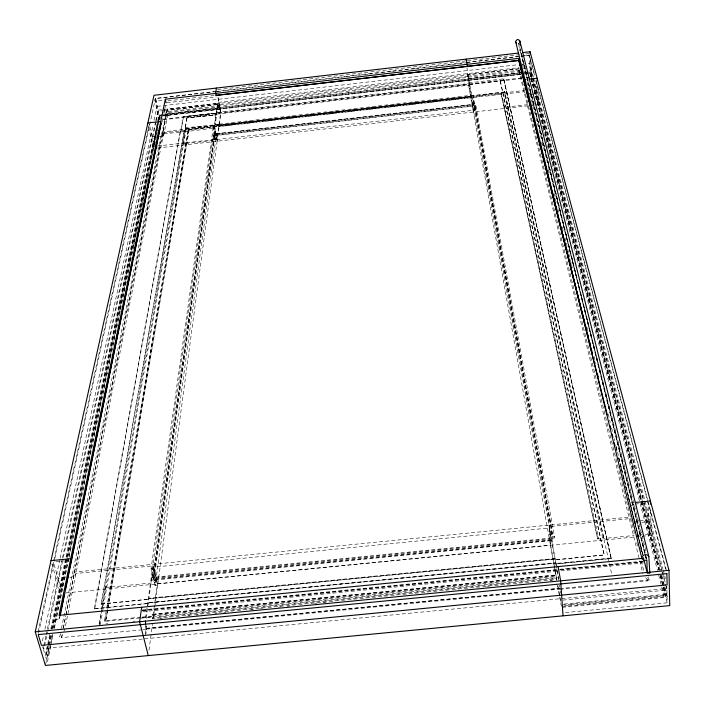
<?xml version="1.0" encoding="UTF-8"?>
<svg xmlns="http://www.w3.org/2000/svg" width="705" height="705" viewBox="0 0 705 705"><rect width="100%" height="100%" fill="white"/><g stroke="black" fill="none" stroke-linecap="round" stroke-linejoin="round"><path stroke-width="0.53" stroke-dasharray="3.52 2.64" d="M520.466 73.972L219.898 108.579L219.845 109.099L219.696 107.442M472.632 104.437L472.729 104.975L216.038 134.285L216.127 133.721L216.25 135.448L472.835 106.155L472.623 104.419L214.346 133.888C214.073 135.025 212.117 137.087 214.972 136.418L215.148 135.175L216.461 134.743L214.54 134.963L214.329 136.488M219.934 109.196L163.622 115.928M153.276 567.164L155.849 579.924L550.49 540.673L549.398 527.957L153.276 567.164L145.671 621.766L146.014 625.035M218.77 124.239L218.903 125.234L470.72 96.4L470.614 95.36L218.788 124.212L218.947 124.961L470.676 96.127M501.088 93.386L597.752 539.078L501.132 93.968L501.431 92.884L598.757 538.972L602.793 538.576L603.242 537.377L603.806 538.479L634.148 535.492M219.898 108.579L220.63 112.606L216.99 139.502L473.196 110.288L470.861 96.726L218.594 125.613L218.612 126.072M218.876 124.415L185.618 127.799L182.992 143.899L185.582 127.843M101.573 609.384L105.706 586.419L106.719 587.406L110.614 587.018L110.808 585.864L111.593 586.921L155.541 582.594L154.272 577.395L151.91 577.395L151.883 576.144A1.11 0.837 5.4 0 1 152.923 575.994L153.91 575.897L151.487 566.009L213.262 127.323M475.893 105.785L554.588 537.139A1.128 0.855 -7.8 0 0 552.914 536.531L551.909 536.628L551.187 526.423L473.231 96.338L473.919 104.173L552.015 538.171L553.02 538.074L474.624 105.001C469.054 104.886 479.559 105.459 474.245 106.57L474.606 110.711M597.708 538.303L598.554 537.95L598.757 538.972M550.499 541.043L550.235 539.704L156.052 578.558L157.321 583.766L152.624 618.699L152.359 617.783L556.686 578.497L556.818 579.369M217.122 141.238L214.355 125.869L217.122 141.238L157.858 583.89L153.091 564.308M148.984 650.221L152.447 624.33M153.17 618.937L157.647 585.502L152.87 565.904M216.268 133.668L214.946 134.1L214.778 135.342L214.135 135.413M157.109 585.344L155.144 585.538L215.836 138.929L215.148 135.175M214.937 126.829L217.836 105.944L168.442 111.637L166.812 114.131L218.568 108.173L217.836 105.944M214.029 135.087L152.43 579.598L155.382 579.307L155.47 578.638L153.505 578.831L151.082 568.935L151.487 566.009L75.928 573.491L73.302 578.505M145.248 633.927L146.014 628.366L559.867 588.305M467.591 73.628L468.252 77.321L218.25 106.111L218.779 102.331L518.924 67.698M214.241 136.241L152.791 581.087L155.743 580.797M157.224 136.964L161.207 136.506L165.983 112.862L218.418 106.825L218.929 103.142L217.792 96.788M145.653 635.346L146.517 629.098L145.724 621.396M153.505 578.831L214.672 135.007M520.387 72.809L218.418 107.557L218.982 103.468L219.784 107.883L164.424 114.254M155.144 585.538L153.866 580.33L214.884 136.171M214.778 135.342L213.65 126.979L214.946 134.1M519.012 68.861L217.466 103.653L145.168 621.008L145.97 628.649M214.637 126.6L217.484 103.503L167.393 109.275L65.821 615.033M140.938 617.183L105.882 620.594L189.16 129.694L188.579 128.786L104.56 620.647L104.763 621.396L140.859 617.88M104.763 621.396L106.226 612.804M106.957 608.503L188.491 128.848M105.882 620.594L186.675 142.939M214.972 136.418L215.659 140.172L186.825 143.459L189.063 129.165M180.313 131.095L94.347 608.803L148.244 603.295M184.172 130.654L101.141 604.026L148.826 599.118M186.79 117.858L184.569 131.8L187.001 117.938L216.699 114.748L186.79 117.858L216.699 114.748M99.123 623.449L101.388 610.468M99.149 625.388L182.947 143.952M100.269 624.586L102.295 612.901M102.481 611.843L186.252 128.689L185.732 127.781M101.467 604.255L184.402 130.628M554.412 566.344L556.113 575.914L556.06 574.972L152.835 614.205L153.108 615.121M94.664 609.032L180.542 131.068M184.393 131.544L180.542 131.985L183.282 116.678L216.92 113.126L183.282 116.678M180.709 132.24L183.494 116.748L216.92 113.126M556.686 578.576L556.871 580.144M152.791 614.266L153.011 615.835L556.236 576.62L556.738 579.439L153.716 618.593M167.393 109.275L162.124 137.501L164.018 133.871L168.442 111.637M163.789 132.981L64.737 629.618L63.494 632.623M60.366 633.795L59.714 637.003L60.956 633.998M61.45 628.446L161.013 135.801L162.855 131.897L524.661 90.478L623.511 489.217M63.018 628.983L65.6 616.108M142.11 629.821L61.432 637.628L62.296 633.328M63.38 627.952L65.75 616.126M65.97 615.051L161.947 136.885M184.569 131.8L213.474 128.213M162.141 121.93L163.675 114.457M163.877 113.452L164.538 110.218M164.741 109.222L166.054 102.807M54.778 620.144L59.017 618.717L59.449 616.593M59.017 618.717L59.758 616.399M163.868 112.5L164.521 109.31M50.654 646.247L47.332 662.268L45.737 656.981L47.966 646.326M50.875 645.181L53.087 634.509M54.417 628.102L68.87 558.439M69.09 557.364L119.339 315.161M119.559 314.086L120.229 310.852M120.458 309.777L133.412 247.34M133.633 246.265L134.303 243.04M134.523 241.965L135.193 238.731M135.422 237.655L136.091 234.421M136.312 233.346L136.981 230.121M137.202 229.046L141.449 208.592M141.67 207.517L142.34 204.283M142.569 203.207L143.238 199.982M143.459 198.898L144.128 195.673M144.349 194.598L145.018 191.363M145.248 190.288L149.037 171.994M154.668 145.054L155.541 140.806M155.761 139.749L156.343 136.479M156.642 135.501L157.233 132.179M157.523 131.253L158.123 127.887M159.903 119.304L160.352 117.162M48.248 646.071L46.459 654.628C48.469 652.204 49.403 655.544 46.918 656.143L51.386 634.729M48.478 644.996L50.716 634.297M51.835 628.948L159.207 115.928L162.467 115.549M158.246 121.357L153.875 142.295L155.003 142.912L154.095 143.362L158.678 121.357M158.466 120.308L159.559 115.074L162.846 114.695M52.505 629.371L67.283 558.563M67.504 557.488L153.99 143.124L154.897 142.648L153.752 141.969M158.898 120.308L159.771 116.122L163.058 115.743M45.649 664.374L49.456 646.115M49.676 645.04L51.914 634.297M53.263 627.847L158.413 122.961M48.583 654.381L52.804 634.059M53.915 628.71L151.09 160.934M151.319 159.859L151.989 156.633M152.209 155.558L152.879 152.324M153.108 151.249L154.897 142.648M49.755 634.165L45.279 655.465L43.675 650.151L44.353 646.961M50.875 628.834L153.108 142.04M48.187 645.26L50.425 634.597M51.535 629.274L66.332 558.66M66.552 557.585L153.346 143.194L154.175 147.23M142.384 639.065L43.216 648.626L43.666 646.503M43.895 645.436L45.931 635.875M46.151 634.808L62.252 559.083M62.481 558.008L152.033 136.823L149.389 124.001L53.642 560.889M155.585 121.745L152.236 137.537L156.228 137.078M155.814 120.687L158.043 110.165L155.708 98.559L216.84 91.483M44.574 645.895L47.508 632.077M47.737 631.01L62.437 561.682M63.344 557.382L152.271 137.986M156.025 121.753L152.456 138.612L153.232 142.366L158.995 114.88L158.255 111.214L163.692 110.588M156.254 120.696L158.255 111.214M42.397 641.065L43.551 635.681M44.935 629.23L59.925 559.303M60.154 558.219L153.126 124.662M154.051 120.361L157.048 106.376L155.435 98.392L214.452 91.562M38.123 631.733L53.413 561.964L59.766 561.33M38.449 633.522L54.664 559.373M54.893 558.298L155.435 98.392M155.708 98.559L155.118 101.229L163.727 100.233M500.233 80.864L604.079 555.082L555.082 559.876L604.282 554.8L500.233 80.864L469.741 84.371M503.758 78.845L611.261 558.563L611.041 558.069L555.769 563.471L555.822 563.982L611.261 558.563L503.758 78.845L469.459 82.785M182.886 143.291L183.397 143.115L183.626 143.829L186.728 142.93M61.432 637.628L63.08 633.619M152.386 617.809L152.342 618.664M155.849 579.924L155.955 579.237L550.358 540.374M105.741 587.503L105.706 586.419L106.517 586.666M161.207 136.506L163.102 132.875L162.881 131.764M219.634 107.75L519.92 73.126M165.983 112.862L167.614 110.368L217.686 104.596L218.418 106.825M145.459 623.617L146.014 628.366M153.011 579.528C151.126 581.801 150.403 578.541 152.641 578.029M59.317 618.558L59.722 617.633M99.255 623.978L100.066 623.837M646.652 558.827L518.783 43.34A2.036 1.842 -21.1 0 1 518.263 43.543M660.805 575.941L665.776 595.038C663.326 593.037 663.502 596.5 665.811 596.624L663.326 587.071M529.208 72.201L529.631 72.007L530.997 77.259M535.756 98.383L537.122 98.198L536.849 94.021L534.866 94.25M634.033 504.181L630.605 505.855M153.293 577.492L152.588 577.624M524.458 55.836L520.484 56.347L520.96 58.242M525.445 55.704L529.42 55.184L534.787 75.364M467.521 60.665L519.285 54.673M525.754 53.924L528.988 53.554M217.607 89.614L466.446 60.806M215.545 91.439L529.199 55.14L534.839 76.387M466.763 62.56L518.334 56.594M217.325 91.615L223.89 90.857M224.983 90.725L345.344 76.801M346.437 76.669L368.327 74.14M369.42 74.016L391.301 71.478M392.394 71.355L414.276 68.826M415.377 68.693L444.917 65.274M446.009 65.151L466.798 62.745M167.931 100.85L214.153 95.51M166.9 102.798L216.268 96.946M157.048 106.376L162.511 105.741M163.604 105.618L517.726 64.737M522.097 64.234L529.746 63.353L533.394 77.189M523.295 67.195L529.852 66.437L663.282 574.787M158.043 110.165L218.929 103.142M519.277 68.729L468.102 74.633L468.393 78.66L521.286 72.571L518.73 70.262L468.252 76.078L472.033 97.131M523.374 68.359L529.931 67.609L532.416 77.118M164.776 110.456L219.114 104.199M468.279 76.219L217.625 105.098L218.418 107.557M468.235 77.215L519.647 71.293M524.749 72.307L528.019 71.928M525.313 72.509L529.631 72.007M163.939 114.571L219.74 108.147L219.889 109.451M524.828 73.47L528.098 73.091M219.863 108.852L521.074 74.166M525.392 73.664L528.627 73.294M163.551 115.426L219.969 108.931M520.405 74.492L164.15 115.62M216.691 112.5L469.548 83.428M163.199 119.207L521.841 77.903M526.194 77.4L530.548 76.898L658.673 569.984M163.375 119.735L521.947 78.528M526.309 78.026L529.578 77.647M216.461 114.166L469.838 85.049M470.623 95.827L504.639 91.932L612.046 575.588M185.671 128.486L219.008 124.67L218.903 124.071M186.252 128.689L218.973 124.944M470.667 96.091L504.057 92.267L602.793 538.576M218.594 125.613L470.861 96.735M188.579 129.491L501.722 93.624L501.669 93.042M189.16 129.694L470.922 97.501L468.517 84.027M163.102 132.875L214.567 126.988M470.966 97.775L218.717 126.644L218.647 125.79M164.018 133.871L180.542 131.985M152.033 136.823L156.025 136.373M527.551 93.88L536.778 92.822L535.976 80.626L647.137 499.255M529.896 94.814L533.87 94.364M473.919 104.173L472.562 104.049L474.518 103.82L552.914 536.531M216.074 133.994L472.676 104.692M216.285 135.157L472.782 105.873M215.836 138.929L217.114 138.779M186.517 142.71L215.518 139.387M157.277 146.032L183 143.115M183.318 143.08L186.199 142.754M527.64 104.666L507.97 106.904L507.574 106.058L507.309 106.984L504.692 107.275L504.216 106.446L504.04 107.354M532.011 104.164L537.474 103.547L537.201 99.387L535.835 99.511M157.479 148.032L529.041 105.697M530.134 105.574L534.496 105.08M535.588 104.948L538.858 104.578L537.73 87.032M629.873 503.009L633.116 502.683M60.833 561.224L67.195 560.59L68.975 561.057M635.064 504.075L648.397 502.753L666.472 570.733M551.187 526.423L629.345 518.686L630.764 520.167M151.082 568.935L153.055 568.732M65.503 577.748L58.127 578.479L53.413 561.964M69.716 577.333L71.822 577.122L74.439 572.099L630.402 517.012L626.419 500.973M634.65 521.453L638.721 521.048M639.743 520.942L648.908 520.043L648.397 502.753M634.623 523.013L640.766 522.405M641.788 522.308L648.952 521.594L649.12 527.04L648.098 527.137A1.137 0.855 -10.8 0 0 646.503 528.071A1.137 0.855 -10.8 0 0 648.151 528.688L649.164 528.591L649.323 534.002L644.987 534.425M155.682 577.06L550.129 538.162M155.594 577.739L550.244 538.832M153.866 580.33L155.831 580.136M638.483 535.069L643.903 534.531M157.321 583.766L550.623 545.071L554.218 565.287M65.9 592.931L651.394 535.342L650.627 508.481M554.923 558.995L554.879 558.483L148.949 598.219L149.028 598.721L554.923 558.995L149.028 598.721M101.141 604.026L148.79 599.365M148.429 602.995L555.681 563.198L148.314 602.749L555.628 562.687L555.681 563.198M94.347 608.803L148.209 603.542M611.473 558.281L555.822 563.982M142.357 609.966L557.188 569.525M559.365 569.314L641.709 561.286M142.366 610.468L558.342 569.922M560.528 569.702L643.312 561.629M142.331 610.609L557.285 570.16M560.563 569.834L643.612 561.735M560.872 570.83L643.339 562.801M142.754 611.64L557.62 571.217M152.923 614.363L556.06 575.148L556.236 576.62M152.826 615.086L556.183 575.844M142.031 617.078L152.985 616.02M141.952 617.774L152.888 616.716M140.736 618.197L558.765 577.562M105.803 623.951L107.98 623.74M132.972 621.316L135.14 621.105M160.202 618.673L162.388 618.461M187.592 616.011L189.786 615.8M196.36 615.157L198.554 614.945M214.99 613.35L217.175 613.139M223.758 612.495L225.944 612.284M251.147 609.834L253.342 609.622M259.916 608.988L262.11 608.776M278.546 607.181L280.731 606.961M287.305 606.326L289.499 606.115M314.703 603.665L316.898 603.454M323.472 602.81L325.657 602.599M486.741 586.957L488.926 586.745M550.297 580.788L552.482 580.576M145.953 628.437L559.885 588.358M559.911 588.578L649.296 579.924L648.494 576.734M146.517 629.098L559.832 589.089M143.203 629.715L146.473 629.398L146.129 626.128M559.885 589.389L647.992 580.858L647.208 577.712M144.569 638.818L560.607 598.686M561.709 598.615L666.877 588.481L666.824 586.393M562.916 600.096L666.912 590.076L667.036 595.654L562.202 605.745M564.088 604.07L664.075 594.447M562.07 605.013L665.776 595.038M562.176 606.591L665.811 596.624M562.308 607.313L667.071 597.25L667.194 602.793L562.687 612.821M160.379 116.299L159.771 116.122M159.559 115.074L160.361 115.497M152.227 577.554L151.672 577.166M111.399 586.181L110.421 586.278M520.792 52.734L520.484 49.429M525.181 93.113L524.026 91.756L473.443 97.546L474.139 105.389M647.587 577.474L649.296 579.924M645.718 577.589L647.992 580.858M603.771 537.712L504.551 91.227L504.057 92.267M105.68 619.845L104.56 620.647M503.67 79.198L611.041 558.069M468.058 78.837L468.208 80.247M217.466 103.653L218.25 106.111M42.617 646.644L43.216 648.626M58.559 579.968L60.04 585.159M60.463 586.639L61.943 591.812M51.914 563.824L60.427 593.469M536.197 80.678L647.551 499.563M647.419 500.321L665.758 569.384M533.676 78.255L662.938 568.979M663.211 570.037L665.458 578.558M663.555 575.844L665.212 582.163M666.322 586.375L666.877 588.481M532.698 78.176L643.938 502.453M644.211 503.52L661.942 571.112M662.215 572.169L666.912 590.076M642.722 502.568L530.195 71.681L529.931 67.609M643.057 503.432L660.567 570.477M661.801 575.597L668.084 599.224M531.385 77.092L530.275 72.844L530.548 76.898M531.658 78.149L659.906 569.781M661.281 575.068L667.071 597.25M531.27 78.308L659.422 570.636M529.711 73.17L530.803 77.374M531.077 78.431L658.911 570.089M660.294 575.395L663.053 586.014M660.047 575.271L662.797 585.855M663.07 586.913L667.194 602.793M539.307 113.893L542.674 126.882M542.894 127.728L657.474 570.468M658.646 575.024L663.863 595.179M522.511 64.358L523.031 66.402M524.326 71.496L525.613 76.598M526.917 81.745L646.088 551.707M615.959 446.811L617.351 452.425M618.629 457.474L621.096 467.371M621.299 468.138L643.973 558.66M615.994 447.569L617.069 451.834M618.664 458.232L621.07 467.829M621.334 468.896L629.609 501.942M630.147 504.066L643.18 556.13M622.991 475.981L624.057 480.246M625.661 486.653L626.736 490.927M628.34 497.333L630.473 505.873M631.001 507.979L642.035 552.077M643.348 557.329L644.141 560.475M637.17 534.355L638.228 538.611M640.625 548.182L641.753 552.553M646.388 559.091L520.969 52.778L646.282 559.091M520.713 52.575L646.097 559.03M519.532 69.769L524.405 89.438M623.775 490.283L626.155 499.907M630.667 518.078L634.897 535.174M636.756 542.656L637.549 545.855M641.259 560.819L644.167 572.566M541.546 142.692L542.33 145.9M548.102 169.403L549.151 173.677M553.874 192.906L556.236 202.52M557.814 208.936L558.862 213.21M562.273 227.098L563.321 231.372M564.899 237.779L565.948 242.053M566.203 243.119L568.565 252.743M568.829 253.809L571.191 263.423M571.455 264.49L573.033 270.905M586.939 327.525L587.988 331.799M594.015 356.369L595.857 363.851M608.186 414.064L610.283 422.612M611.596 427.953L612.909 433.293M614.222 438.633L614.751 440.775M616.064 446.115L642.299 552.958M518.73 70.262L639.488 559.805M639.752 560.854L642.872 573.509M470.614 95.369L470.676 95.818M148.693 127.006L153.135 148.526M153.452 143.432L154.228 147.178M159.207 115.928L159.947 119.586M154.827 99.449L159.03 120.238M214.452 125.19L217.237 140.418L220.885 113.126L218.048 97.29M556.333 565.657L467.697 74.783M557.082 569.825L558.677 578.664M549.398 527.957L554.879 558.483M554.923 558.739L559.039 581.643M560.193 591.107L560.554 593.116M468.155 79.991L468.226 80.079M557.77 585.185L559.682 595.937M559.849 596.879L560.431 600.149M556.721 580.268L468.534 84.662L467.01 67.636M557.681 585.661L560.554 601.823M560.748 602.907L561.33 606.141M559.4 585.185L559.611 587.142M145.16 620.726L145.353 622.656M474.024 105.353L474.386 109.486M472.033 96.497L473.399 112.033M504.595 91.35L504.639 91.932M552.015 538.171L552.394 543.537M550.235 539.704L550.623 545.071M549.045 525.075L550.49 545.265M518.827 43.305L519.347 50.804M530.618 60.286L531.764 77.4M529.058 54.629L529.852 66.437M643.709 558.263L643.788 560.687M61.018 585.062A1.11 0.828 8 0 1 62.789 585.652A1.11 0.828 8 0 1 61.441 586.542M554.588 537.139A1.128 0.855 -7.8 0 1 553.02 538.074"/><path stroke-width="1.06" d="M216.03 95.316L215.624 93.386L216.391 88.063M467.371 66.323L466.252 59.114M141.687 607.252L139.608 621.722L148.262 655.588M67.936 575.28L68.367 573.165M78.519 523.771L78.96 521.612M82.732 503.282L83.172 501.123M85.613 489.261L86.495 484.943M89.817 468.772L90.927 463.379M94.029 448.283L94.47 446.124M96.911 434.262L97.792 429.944M101.115 413.773L102.225 408.38M105.327 393.284L106.437 387.891M108.209 379.264L109.76 371.711M112.421 358.774L114.192 350.147M116.625 338.285L117.735 332.892M119.506 324.265L121.057 316.712M123.719 303.776L125.49 295.148M127.922 283.287L129.033 277.893M130.804 269.266L132.355 261.714M132.804 259.563L133.245 257.404M135.016 248.777L136.788 240.149M137.898 234.756L138.779 230.447M139.229 228.288L141 219.66M142.102 214.267L144.543 202.405M146.314 193.778L148.755 181.916M149.196 179.757L150.086 175.448M150.526 173.289L152.298 164.662M153.408 159.268L156.51 144.172M157.612 138.779L160.053 126.918M60.198 614.249L60.639 612.099M61.079 609.948L64.173 594.879M65.274 589.503L69.028 571.209M69.469 569.058L75.444 539.96M75.884 537.8L86.733 484.961M87.173 482.802L121.26 316.73M121.701 314.571L132.549 261.731M132.989 259.572L160.881 123.692M161.163 123.243L160.749 121.498L147.865 122.978M60.181 615.879L161.119 123.516M584.771 322.837L518.563 58.374L165.349 99.202L59.053 615.315L642.625 558.369M522.484 52.602L530.054 51.721L668.992 570.327L669.75 605.613L45.428 665.449L35.25 631.856L153.99 95.29L518.157 53.104M525.956 79.542L523.921 79.771L524.229 81.939M529.014 79.189L537.157 78.255L537.298 80.449M649.719 572.98L647.287 573.253L646.837 559.937A3.446 2.556 -11.3 0 1 644.123 560.246L642.14 558.959A3.895 2.89 -11.3 0 1 642.035 556.818L643.885 555.091A3.446 2.564 -11.3 0 1 646.608 554.773L648.106 555.487L648.864 556.747L649.825 572.98M51.007 560.651L70.711 558.686L71.39 561.198L70.888 561.533M635.275 502.471L650.407 500.964L650.503 504.181M35.25 631.856L668.992 570.327M518.563 58.374L518.924 60.427L215.977 95.378L518.995 60.392L524.132 80.934M516.28 43.031L515.972 42.608A2.3 2.089 -21.1 0 1 515.84 41.066L516.88 39.833A2.036 1.842 -21.1 0 1 518.475 39.621L519.876 41.049L648.864 556.747M518.713 60.33L607.313 414.875M521.198 68.526L521.973 71.61M523.26 76.766L524.291 80.881M525.357 85.12L526.159 88.319M527.49 93.659L528.292 96.858M529.631 102.199L530.433 105.406M531.773 110.747L532.575 113.946M535.245 124.626L536.056 127.825M537.386 133.166L538.188 136.365M539.528 141.705L540.33 144.913M545.141 164.133L545.943 167.332M547.283 172.672L548.085 175.871M552.896 195.091L553.698 198.299M555.038 203.639L555.84 206.838M562.793 234.598L563.595 237.805M585.309 324.97L586.111 328.169M587.441 333.5L588.243 336.699M589.574 342.031L590.376 345.23M591.715 350.561L592.508 353.76M524.388 81.965L540.955 148.165M541.493 150.306L550.843 187.671M551.38 189.812L558.598 218.638M559.127 220.78L566.344 249.605M566.882 251.738L568.477 258.145M569.014 260.286L574.09 280.572M574.628 282.705L576.232 289.112M576.76 291.253L578.364 297.66M578.902 299.792L583.978 320.079M584.515 322.211L586.119 328.618M586.648 330.76L591.724 351.046M597.338 373.474L598.14 376.673M610.028 425.635L610.83 428.843M612.116 434.095L612.918 437.294M614.249 442.634L615.051 445.842M644.132 560.431L646.758 571.12M515.787 42.124L641.867 558.281M165.349 99.202L166.028 102.639M558.078 566.617L560.651 580.85L563.048 615.835M519.876 41.049L520.175 45.243M530.054 51.721L530.195 53.862M666.886 573.632L38.22 634.597L41.472 645.366L667.141 584.947L666.886 573.632"/></g></svg>
